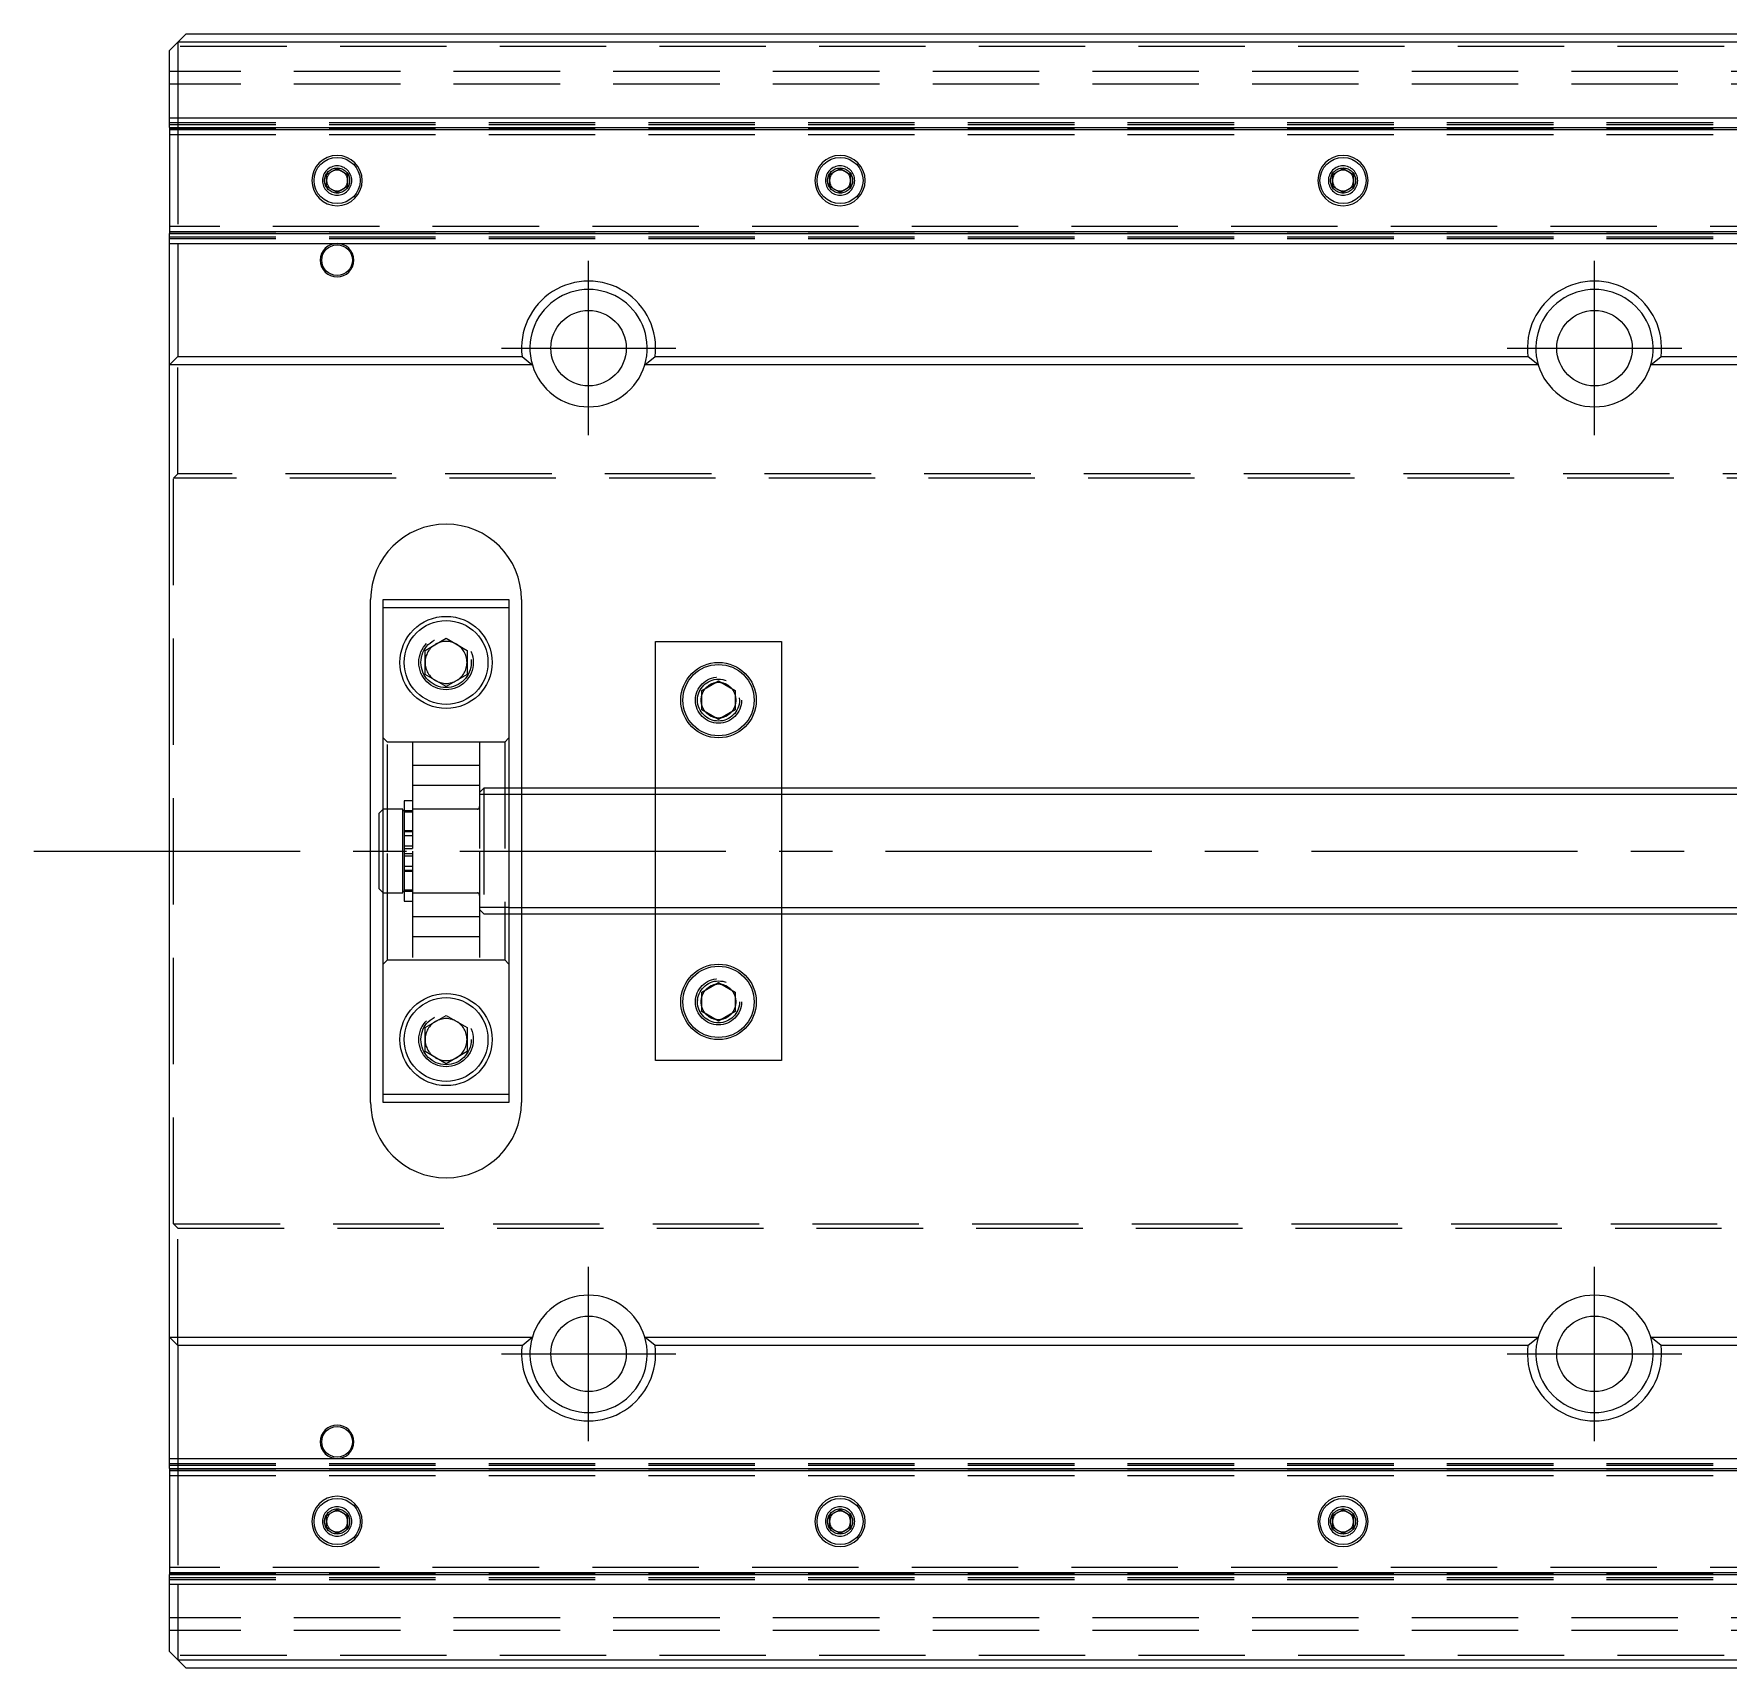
# Model space of a CAD drawing. Extents: x -48 to 827, y -352 to 107.
# Drawn here: x -16.2 to 185.9, y -97.5 to 97.5 of the extents above; entities that cross this region are included whole.
import ezdxf

# ---------------------------------------------------------------- set-up
doc = ezdxf.new("R2010")
doc.units = 0
doc.linetypes.add('CENTER', pattern=[50.8, 31.75, -6.35, 6.35, -6.35])
doc.linetypes.add('DASHED', pattern=[19.05, 12.7, -6.35])
doc.layers.get('0').update_dxf_attribs({"linetype": 'CONTINUOUS'})
doc.layers.add('CENTER', color=1, linetype='CENTER')

msp = doc.modelspace()

# ---------------------------------------------------------------- linework, layer by layer
at = {"color": 7, "linetype": 'CONTINUOUS'}
for p, q in [((2, 97.5), (1, 96.5)), ((2, 97.5), (190, 97.5)), ((1, 96.5), (0, 95.5)), ((0, 87.5), (0, 95.5)), ((1, 96.5), (1, 87.5)), ((190, 96.5), (1, 96.5)), ((0, 86.32), (0, 87.5)), ((0, 87.5), (190, 87.5)), ((0, 86.32), (190, 86.32)), ((0, 86.32), (0, 86.1)), ((0, 86.1), (0, 73.9)), ((0, 86.1), (190, 86.1)), ((18.75, 80.72), (20, 81.44)), ((20, 81.44), (21.25, 80.72)), ((78.75, 80.72), (80, 81.44)), ((80, 81.44), (81.25, 80.72)), ((138.75, 80.72), (140, 81.44)), ((140, 81.44), (141.25, 80.72)), ((18.75, 79.28), (18.75, 80.72)), ((20, 78.56), (18.75, 79.28)), ((21.25, 79.28), (20, 78.56)), ((21.25, 80.72), (21.25, 79.28)), ((78.75, 79.28), (78.75, 80.72)), ((80, 78.56), (78.75, 79.28)), ((81.25, 79.28), (80, 78.56)), ((81.25, 80.72), (81.25, 79.28)), ((138.75, 79.28), (138.75, 80.72)), ((140, 78.56), (138.75, 79.28)), ((141.25, 79.28), (140, 78.56)), ((141.25, 80.72), (141.25, 79.28)), ((0, 73.9), (190, 73.9)), ((0, 73.9), (0, 73.68)), ((0, 72.5), (0, 73.68)), ((0, 73.68), (190, 73.68)), ((0, 58), (0, 72.5)), ((0, 72.5), (190, 72.5)), ((1, 72.5), (1, 59)), ((0, 58), (1, 59)), ((1, 59), (42.06, 59)), ((42.06, 59), (43.29, 58)), ((56.71, 58), (57.94, 59)), ((57.94, 59), (162.06, 59)), ((163.29, 58), (162.06, 59)), ((176.71, 58), (177.94, 59)), ((177.94, 59), (190, 59)), ((0, -58), (0, 58)), ((43.29, 58), (0, 58)), ((163.29, 58), (56.71, 58)), ((190, 58), (176.71, 58)), ((24, -30), (24, 30)), ((25.5, 29), (25.5, 30)), ((25.5, 30), (40.5, 30)), ((25.5, -29), (25.5, 29)), ((40.5, 29), (25.5, 29)), ((40.5, 30), (40.5, 29)), ((40.5, 29), (40.5, -29)), ((42, 30), (42, 7.5)), ((30.5, 23.94), (33, 25.39)), ((33, 25.39), (35.5, 23.94)), ((58, 7.5), (58, 25)), ((58, 25), (73, 25)), ((73, 25), (73, 7.5)), ((30.5, 21.06), (30.5, 23.94)), ((35.5, 23.94), (35.5, 21.06)), ((33, 19.61), (30.5, 21.06)), ((35.5, 21.06), (33, 19.61)), ((63.5, 19.15), (65.5, 20.31)), ((65.5, 20.31), (67.5, 19.15)), ((63.5, 16.85), (63.5, 19.15)), ((67.5, 19.15), (67.5, 16.85)), ((65.5, 15.69), (63.5, 16.85)), ((67.5, 16.85), (65.5, 15.69)), ((190, 7.5), (40.5, 7.5)), ((25.5, 5), (25, 4.5)), ((25, -4.5), (25, 4.5)), ((25, -4.5), (25.5, -5)), ((40.5, -7.5), (190, -7.5)), ((42, -7.5), (42, -30)), ((58, -25), (58, -7.5)), ((73, -7.5), (73, -25)), ((63.5, -16.85), (65.5, -15.69)), ((65.5, -15.69), (67.5, -16.85)), ((63.5, -19.15), (63.5, -16.85)), ((67.5, -16.85), (67.5, -19.15)), ((30.5, -21.06), (33, -19.61)), ((33, -19.61), (35.5, -21.06)), ((65.5, -20.31), (63.5, -19.15)), ((67.5, -19.15), (65.5, -20.31)), ((30.5, -23.94), (30.5, -21.06)), ((35.5, -21.06), (35.5, -23.94)), ((33, -25.39), (30.5, -23.94)), ((35.5, -23.94), (33, -25.39)), ((73, -25), (58, -25)), ((25.5, -30), (25.5, -29)), ((25.5, -29), (40.5, -29)), ((40.5, -30), (25.5, -30)), ((40.5, -29), (40.5, -30)), ((0, -58), (43.29, -58)), ((1, -59), (0, -58)), ((0, -72.5), (0, -58)), ((42.06, -59), (43.29, -58)), ((56.71, -58), (163.29, -58)), ((57.94, -59), (56.71, -58)), ((162.06, -59), (163.29, -58)), ((176.71, -58), (190, -58)), ((177.94, -59), (176.71, -58)), ((42.06, -59), (1, -59)), ((1, -59), (1, -72.5)), ((162.06, -59), (57.94, -59)), ((190, -59), (177.94, -59)), ((0, -73.68), (0, -72.5)), ((0, -72.5), (190, -72.5)), ((0, -73.68), (0, -73.9)), ((0, -73.68), (190, -73.68)), ((0, -73.9), (0, -86.1)), ((0, -73.9), (190, -73.9)), ((18.75, -79.28), (20, -78.56)), ((20, -78.56), (21.25, -79.28)), ((78.75, -79.28), (80, -78.56)), ((80, -78.56), (81.25, -79.28)), ((138.75, -79.28), (140, -78.56)), ((140, -78.56), (141.25, -79.28)), ((18.75, -80.72), (18.75, -79.28)), ((20, -81.44), (18.75, -80.72)), ((21.25, -80.72), (20, -81.44)), ((21.25, -79.28), (21.25, -80.72)), ((78.75, -80.72), (78.75, -79.28)), ((80, -81.44), (78.75, -80.72)), ((81.25, -80.72), (80, -81.44)), ((81.25, -79.28), (81.25, -80.72)), ((138.75, -80.72), (138.75, -79.28)), ((140, -81.44), (138.75, -80.72)), ((141.25, -80.72), (140, -81.44)), ((141.25, -79.28), (141.25, -80.72)), ((0, -86.1), (0, -86.32)), ((0, -86.1), (190, -86.1)), ((0, -87.5), (0, -86.32)), ((0, -86.32), (190, -86.32)), ((0, -95.5), (0, -87.5)), ((0, -87.5), (190, -87.5)), ((1, -87.5), (1, -96.5)), ((0, -95.5), (1, -96.5)), ((1, -96.5), (2, -97.5)), ((1, -96.5), (190, -96.5)), ((190, -97.5), (2, -97.5))]:
    msp.add_line(p, q, dxfattribs=at)
at = {"color": 3, "linetype": 'DASHED'}
for p, q in [((204.5, 96), (0.5, 96)), ((580, 93), (0, 93)), ((580, 91.5), (0, 91.5)), ((0, 86.91), (190, 86.91)), ((1, 87.5), (1, 72.5)), ((0, 86.7), (580, 86.7)), ((0, 86.26), (196.5, 86.26)), ((0, 85.5), (196.5, 85.5)), ((21.48, 80.26), (21.5, 80)), ((78.5, 80), (78.52, 80.22)), ((138.5, 80), (138.52, 80.22)), ((196.5, 74.5), (0, 74.5)), ((0, 73.74), (196.5, 73.74)), ((0, 73.3), (580, 73.3)), ((0, 73.09), (190, 73.09)), ((1, 45), (1, 59)), ((1, 45), (0.5, 44.5)), ((0.5, -44.5), (0.5, 44.5)), ((579.5, 44.5), (0.5, 44.5)), ((579, 45), (1, 45)), ((35.98, 22.86), (36, 22.5)), ((67.98, 18.29), (68, 18)), ((26, 13), (25.5, 13.5)), ((29, 13), (26, 13)), ((26, 0), (26, 13)), ((37, 13), (29, 13)), ((29, 13), (29, 0)), ((40, 13), (37, 13)), ((37, 13), (37, 0)), ((40.5, 13.5), (40, 13)), ((40, 13), (40, -13)), ((37, 10.2), (29, 10.2)), ((37, 7.8), (29, 7.8)), ((37.5, 7.5), (37, 7)), ((40.5, 6.75), (37, 6.75)), ((40.5, 7.5), (37.5, 7.5)), ((37.5, 7.5), (37.5, -7.5)), ((42, 7.5), (42, 2.5)), ((58, 2.5), (58, 7.5)), ((73, 7.5), (73, 2.5)), ((27.85, 5), (25.5, 5)), ((27.85, -5), (27.85, 5)), ((28, 4.8), (27.85, 4.8)), ((29, 6), (28, 6)), ((28, 6), (28, -6)), ((29, 4.8), (28, 4.8)), ((29, 4.65), (28, 4.65)), ((36.7, 5), (29, 5)), ((37, 5), (36.7, 5)), ((29, 2.4), (28, 2.4)), ((28, 2.34), (29, 2.34)), ((42, 2.5), (42, -2.5)), ((58, -2.5), (58, 2.5)), ((73, 2.5), (73, -2.5)), ((26, -13), (26, 0)), ((29, 1.8), (28, 1.8)), ((28, 0.6), (29, 0.6)), ((28, 0.3), (29, 0.3)), ((29, 0), (29, -13)), ((37, 0), (37, -13)), ((28, -0.3), (29, -0.3)), ((29, -0.6), (28, -0.6)), ((28, -1.8), (29, -1.8)), ((29, -2.34), (28, -2.34)), ((28, -2.4), (29, -2.4)), ((42, -2.5), (42, -7.5)), ((58, -7.5), (58, -2.5)), ((73, -2.5), (73, -7.5)), ((25.5, -5), (27.85, -5)), ((27.85, -4.8), (28, -4.8)), ((28, -4.65), (29, -4.65)), ((28, -4.8), (29, -4.8)), ((28, -6), (29, -6)), ((29, -5), (36.7, -5)), ((36.7, -5), (37, -5)), ((29, -7.8), (37, -7.8)), ((40.5, -6.75), (37, -6.75)), ((37, -7), (37.5, -7.5)), ((37.5, -7.5), (40.5, -7.5)), ((29, -10.2), (37, -10.2)), ((25.5, -13.5), (26, -13)), ((26, -13), (29, -13)), ((29, -13), (37, -13)), ((37, -13), (40, -13)), ((40, -13), (40.5, -13.5)), ((63, -18), (63.02, -17.7)), ((30, -22.5), (30.02, -22.15)), ((0.5, -44.5), (1, -45)), ((0.5, -44.5), (579.5, -44.5)), ((1, -59), (1, -45)), ((1, -45), (579, -45)), ((1, -72.5), (1, -87.5)), ((0, -73.09), (190, -73.09)), ((0, -73.3), (580, -73.3)), ((0, -73.74), (196.5, -73.74)), ((0, -74.5), (196.5, -74.5)), ((18.5, -80), (18.52, -79.75)), ((78.5, -80), (78.52, -79.75)), ((138.5, -80), (138.52, -79.75)), ((196.5, -85.5), (0, -85.5)), ((0, -86.26), (196.5, -86.26)), ((0, -86.7), (580, -86.7)), ((0, -86.91), (190, -86.91)), ((580, -91.5), (0, -91.5)), ((580, -93), (0, -93)), ((204.5, -96), (0.5, -96))]:
    msp.add_line(p, q, dxfattribs=at)
at = {"color": 3, "linetype": 'CONTINUOUS'}
for p, q in [((190, 6.75), (40.5, 6.75)), ((40.5, -6.75), (190, -6.75))]:
    msp.add_line(p, q, dxfattribs=at)
at = {"color": 7, "linetype": 'CONTINUOUS'}
for centre, radius in [((20, 80), 2.75), ((80, 80), 2.75), ((140, 80), 2.75), ((50, 60), 4.5), ((170, 60), 4.5), ((33, 22.5), 5.5), ((33, 22.5), 5), ((65.5, 18), 4.5), ((65.5, 18), 4.25), ((65.5, -18), 4.5), ((65.5, -18), 4.25), ((33, -22.5), 5.5), ((33, -22.5), 5), ((50, -60), 4.5), ((170, -60), 4.5), ((20, -80), 2.75), ((80, -80), 2.75), ((140, -80), 2.75)]:
    msp.add_circle(centre, radius, dxfattribs=at)
at = {"color": 3, "linetype": 'DASHED'}
for centre, radius in [((20, 80), 1.5), ((80, 80), 1.5), ((140, 80), 1.5), ((33, 22.5), 3.25), ((33, 22.5), 3), ((65.5, 18), 2.75), ((65.5, 18), 2.5), ((65.5, -18), 2.75), ((65.5, -18), 2.5), ((33, -22.5), 3.25), ((33, -22.5), 3), ((20, -80), 1.5), ((80, -80), 1.5), ((140, -80), 1.5)]:
    msp.add_circle(centre, radius, dxfattribs=at)
at = {"color": 3, "linetype": 'CONTINUOUS'}
for centre in [(20, 70.5), (20, -70.5)]:
    msp.add_circle(centre, 1.83, dxfattribs=at)
at = {"color": 7, "linetype": 'CONTINUOUS'}
for centre, radius, start, end in [((20, 80), 3, 0, 180), ((80, 80), 3, 0, 180), ((140, 80), 3, 0, 180), ((20, 80), 3, 180, 0), ((80, 80), 3, 180, 0), ((140, 80), 3, 180, 0), ((20, 70.5), 2, 180, 90), ((20, 70.5), 2, 90, 180), ((50, 60), 8, 352.8192, 187.1808), ((50, 60), 7, 343.3985, 196.6015), ((170, 60), 8, 352.8192, 187.1808), ((170, 60), 7, 343.3985, 196.6015), ((50, 60), 7, 196.6015, 343.3985), ((170, 60), 7, 196.6015, 343.3985), ((33, 30), 9, 0, 180), ((33, -30), 9, 180, 0), ((50, -60), 7, 16.6015, 163.3985), ((170, -60), 7, 16.6015, 163.3985), ((50, -60), 7, 163.3985, 16.6015), ((170, -60), 7, 163.3985, 16.6015), ((50, -60), 8, 172.8192, 7.1808), ((170, -60), 8, 172.8192, 7.1808), ((20, -70.5), 2, 270, 180), ((20, -70.5), 2, 180, 270), ((20, -80), 3, 0, 180), ((80, -80), 3, 0, 180), ((140, -80), 3, 0, 180), ((20, -80), 3, 180, 0), ((80, -80), 3, 180, 0), ((140, -80), 3, 180, 0)]:
    msp.add_arc(centre, radius, start, end, dxfattribs=at)
at = {"color": 3, "linetype": 'DASHED'}
for centre, radius, start, end in [((20, 80), 1.75, 0, 180), ((20, 80), 1.25, 120, 180), ((20, 80), 1.25, 60, 120), ((20, 80), 1.25, 0, 60), ((80, 80), 1.75, 0, 180), ((80, 80), 1.25, 120, 180), ((80, 80), 1.25, 60, 120), ((80, 80), 1.25, 0, 60), ((140, 80), 1.75, 0, 180), ((140, 80), 1.25, 120, 180), ((140, 80), 1.25, 60, 120), ((140, 80), 1.25, 0, 60), ((20, 80), 1.75, 180, 0), ((20, 80), 1.25, 180, 240), ((20, 80), 1.25, 240, 300), ((20, 80), 1.25, 300, 0), ((80, 80), 1.75, 180, 0), ((80, 80), 1.25, 180, 240), ((80, 80), 1.25, 240, 300), ((80, 80), 1.25, 300, 0), ((140, 80), 1.75, 180, 0), ((140, 80), 1.25, 180, 240), ((140, 80), 1.25, 240, 300), ((140, 80), 1.25, 300, 0), ((33, 22.5), 2.5, 120, 180), ((33, 22.5), 2.5, 60, 120), ((33, 22.5), 2.5, 0, 60), ((33, 22.5), 2.5, 180, 240), ((33, 22.5), 2.5, 300, 0), ((33, 22.5), 2.5, 240, 300), ((65.5, 18), 2.1, 162.2472, 180), ((65.5, 18), 2.1, 137.7528, 162.2472), ((65.5, 18), 2.1, 102.2472, 137.7528), ((65.5, 18), 2.1, 77.7528, 102.2472), ((65.5, 18), 2.1, 42.2472, 77.7528), ((65.5, 18), 2.1, 17.7528, 42.2472), ((65.5, 18), 2.1, 342.2472, 17.7528), ((65.5, 18), 2.1, 180, 197.7528), ((65.5, 18), 2.1, 197.7528, 222.2472), ((65.5, 18), 2.1, 222.2472, 257.7528), ((65.5, 18), 2.1, 282.2472, 317.7528), ((65.5, 18), 2.1, 317.7528, 342.2472), ((65.5, 18), 2.1, 257.7528, 282.2472), ((36.7, 5.3), 0.3, 270, 360), ((36.7, -5.3), 0.3, 0, 90), ((65.5, -18), 2.1, 102.2472, 137.7528), ((65.5, -18), 2.1, 77.7528, 102.2472), ((65.5, -18), 2.1, 42.2472, 77.7528), ((65.5, -18), 2.1, 162.2472, 180), ((65.5, -18), 2.1, 180, 197.7528), ((65.5, -18), 2.1, 137.7528, 162.2472), ((65.5, -18), 2.1, 17.7528, 42.2472), ((65.5, -18), 2.1, 342.2472, 17.7528), ((33, -22.5), 2.5, 60, 120), ((65.5, -18), 2.1, 197.7528, 222.2472), ((65.5, -18), 2.1, 222.2472, 257.7528), ((65.5, -18), 2.1, 257.7528, 282.2472), ((65.5, -18), 2.1, 282.2472, 317.7528), ((65.5, -18), 2.1, 317.7528, 342.2472), ((33, -22.5), 2.5, 120, 180), ((33, -22.5), 2.5, 0, 60), ((33, -22.5), 2.5, 180, 240), ((33, -22.5), 2.5, 300, 0), ((33, -22.5), 2.5, 240, 300), ((20, -80), 1.75, 0, 180), ((20, -80), 1.25, 60, 120), ((80, -80), 1.75, 0, 180), ((80, -80), 1.25, 60, 120), ((140, -80), 1.75, 0, 180), ((140, -80), 1.25, 60, 120), ((20, -80), 1.75, 180, 0), ((20, -80), 1.25, 120, 180), ((20, -80), 1.25, 180, 240), ((20, -80), 1.25, 0, 60), ((20, -80), 1.25, 300, 0), ((80, -80), 1.75, 180, 0), ((80, -80), 1.25, 120, 180), ((80, -80), 1.25, 180, 240), ((80, -80), 1.25, 0, 60), ((80, -80), 1.25, 300, 0), ((140, -80), 1.75, 180, 0), ((140, -80), 1.25, 120, 180), ((140, -80), 1.25, 180, 240), ((140, -80), 1.25, 0, 60), ((140, -80), 1.25, 300, 0), ((20, -80), 1.25, 240, 300), ((80, -80), 1.25, 240, 300), ((140, -80), 1.25, 240, 300)]:
    msp.add_arc(centre, radius, start, end, dxfattribs=at)
at = {"layer": 'CENTER', "color": 1, "linetype": 'CENTER'}
for p, q in [((50, 49.6), (50, 70.4)), ((170, 49.6), (170, 70.4)), ((39.6, 60), (60.4, 60)), ((159.6, 60), (180.4, 60)), ((-16.17, 0), (638.13, 0)), ((50, -70.4), (50, -49.6)), ((170, -70.4), (170, -49.6)), ((39.6, -60), (60.4, -60)), ((159.6, -60), (180.4, -60))]:
    msp.add_line(p, q, dxfattribs=at)

doc.saveas('drawing.dxf')
